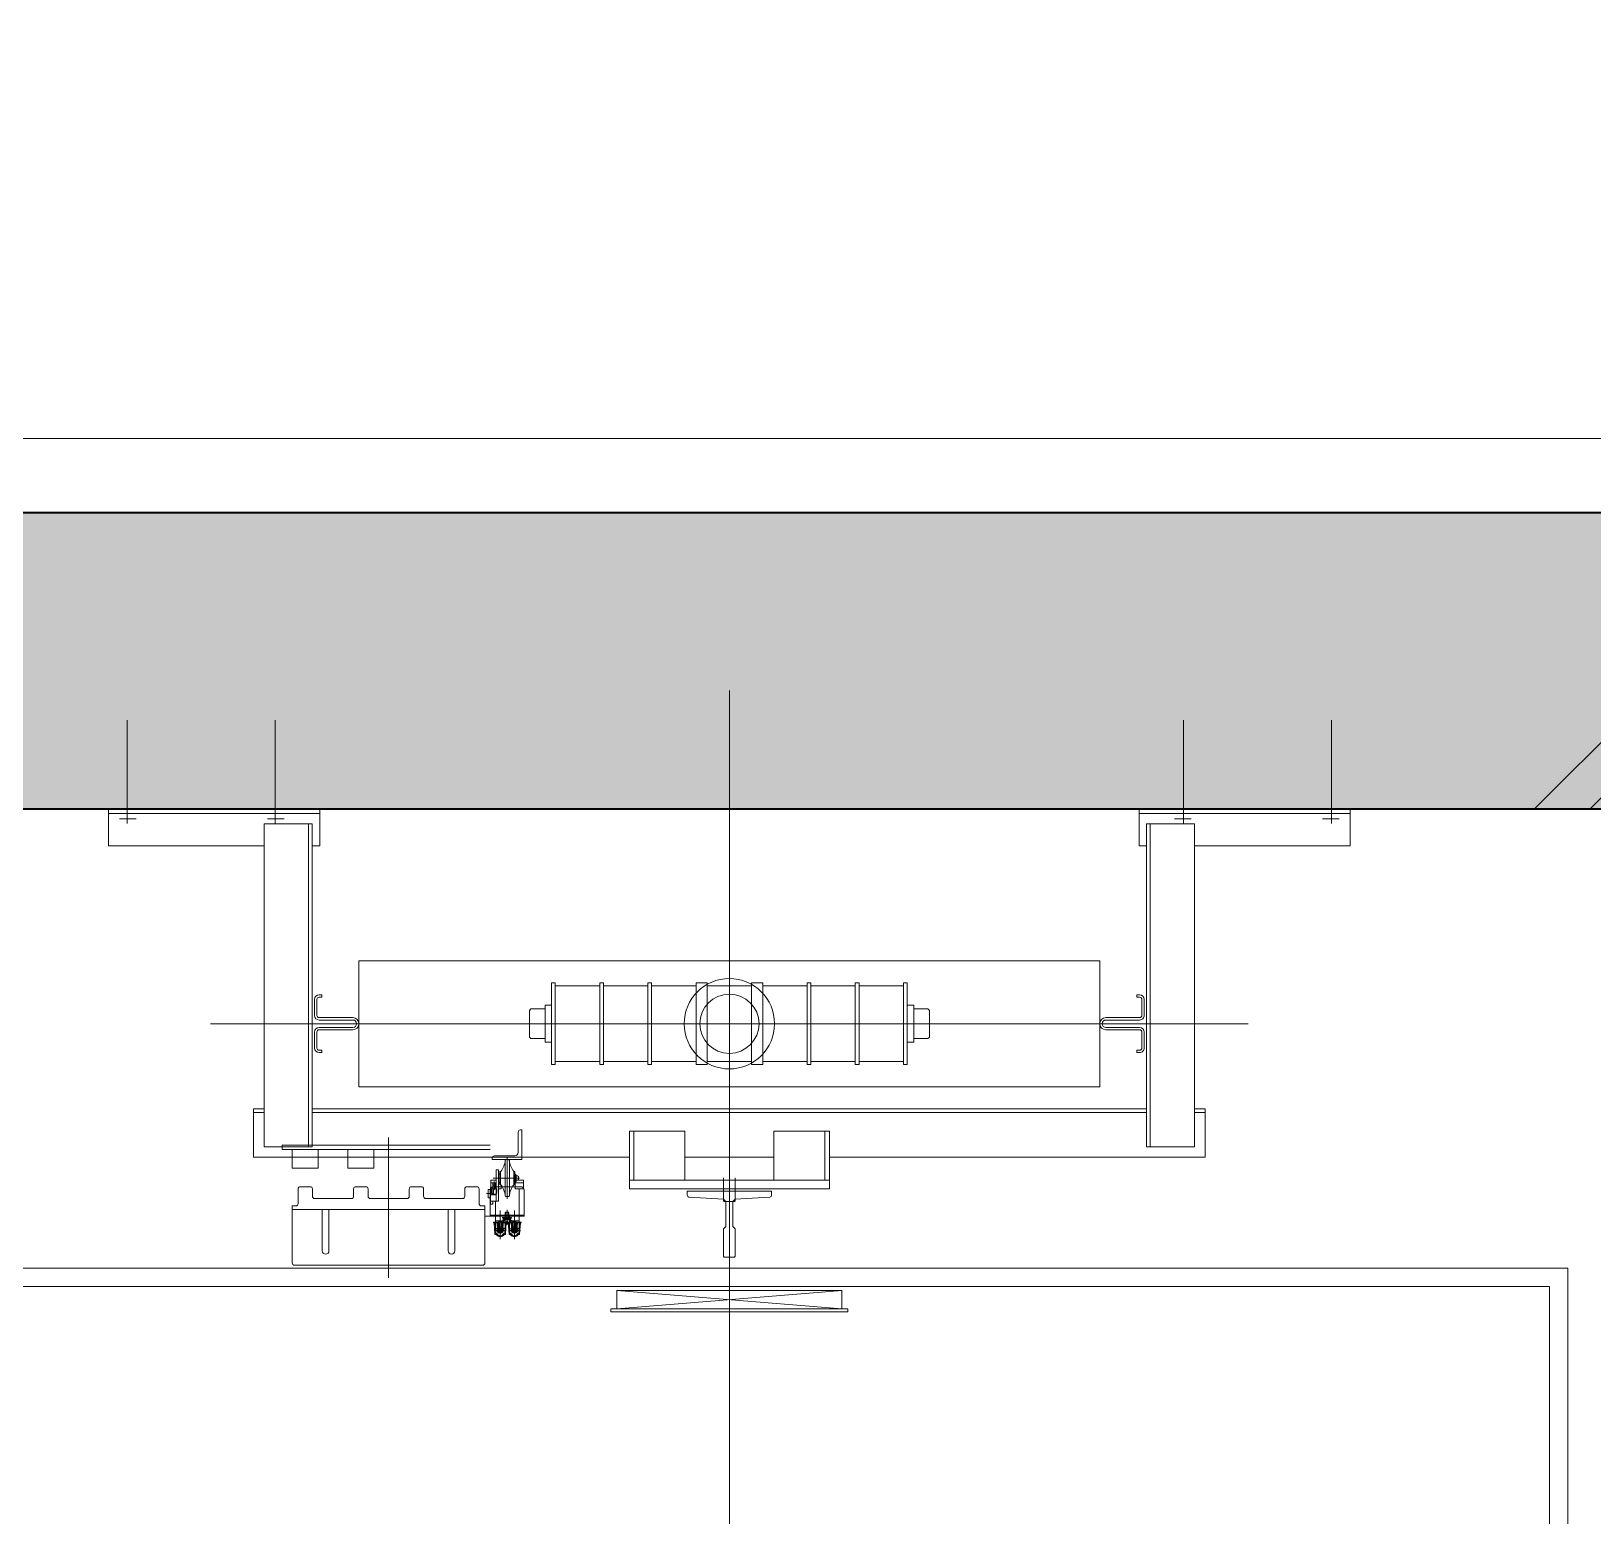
# Model space of a CAD drawing. Header units: millimetres. Extents: x 3546612 to 5615882, y 547008 to 3162891.
# Drawn here: x 5385098 to 5387206, y 2427913 to 2429918 of the extents above; entities that cross this region are included whole.
import ezdxf

# ---------------------------------------------------------------- set-up
doc = ezdxf.new("R2010")
doc.units = ezdxf.units.MM
for name, color, linetype, lineweight in [('XR-평면도$0$A-CNTL', 9, 'Continuous', 15), ('XR-평면도$0$A-CONC-LIN1', 9, 'Continuous', 40), ('XR-평면도$0$A-DWXM-ELEV', 9, 'Continuous', 18), ('XR-평면도$0$A-ELEV-LIN3', 9, 'Continuous', 18), ('XR-평면도$0$A-XXXX-HATC', 9, 'Continuous', 18)]:
    doc.layers.add(name, color=color, linetype=linetype, lineweight=lineweight)
doc.layers.add('XR-평면도$0$A-CONC-SOLD', color=9, linetype='Continuous')

# ---------------------------------------------------------------- blocks, each defined once
blk = doc.blocks.new('XR-평면도$0$중심선(210216)')
at = {"layer": 'XR-평면도$0$A-CNTL', "ltscale": 300}
blk.add_lwpolyline([(-10000, 90000), (186000, 90000)], dxfattribs=at)
blk = doc.blocks.new('XR-평면도$0$6본')
at = {"layer": 'XR-평면도$0$A-DWXM-ELEV'}
for p, q in [((-240, -55), (-240, 55)), ((-235, 55), (-240, 55)), ((-235, -55), (-235, 55)), ((-175, 51), (-235, 51)), ((-175, -55), (-175, 55)), ((-170, 55), (-175, 55)), ((-170, -55), (-170, 55)), ((-110, 51), (-170, 51)), ((-110, -55), (-110, 55)), ((-110, 55), (-105, 55)), ((-105, -55), (-105, 55)), ((-45, 51), (-105, 51)), ((-45, -55), (-45, 55)), ((-45, 55), (-30, 55)), ((-30, -55), (-30, 55)), ((30, 51), (-30, 51)), ((30, -55), (30, 55)), ((45, 55), (30, 55)), ((45, -55), (45, 55)), ((45, 51), (105, 51)), ((105, -55), (105, 55)), ((110, 55), (105, 55)), ((110, -55), (110, 55)), ((110, 51), (170, 51)), ((170, -55), (170, 55)), ((170, 55), (175, 55)), ((175, -55), (175, 55)), ((175, 51), (235, 51)), ((235, -55), (235, 55)), ((235, 55), (240, 55)), ((240, -55), (240, 55)), ((-248.8, -25), (-248.8, 25)), ((-240, 25), (-248.8, 25)), ((240, 25), (248.8, 25)), ((248.8, -25), (248.8, 25)), ((-270, 18), (-268, 20)), ((-270, -18), (-270, 18)), ((-268, 20), (-248.8, 20)), ((268, 20), (248.8, 20)), ((270, 18), (268, 20)), ((270, -18), (270, 18)), ((-268, -20), (-270, -18)), ((-268, -20), (-248.8, -20)), ((268, -20), (248.8, -20)), ((268, -20), (270, -18)), ((-240, -25), (-248.8, -25)), ((240, -25), (248.8, -25)), ((-235, -55), (-240, -55)), ((-175, -51), (-235, -51)), ((-170, -55), (-175, -55)), ((-110, -51), (-170, -51)), ((-110, -55), (-105, -55)), ((-45, -51), (-105, -51)), ((-45, -55), (-30, -55)), ((30, -51), (-30, -51)), ((45, -55), (30, -55)), ((45, -51), (105, -51)), ((110, -55), (105, -55)), ((110, -51), (170, -51)), ((170, -55), (175, -55)), ((175, -51), (235, -51)), ((235, -55), (240, -55))]:
    blk.add_line(p, q, dxfattribs=at)
blk = doc.blocks.new('XR-평면도$0$18K')
blk.add_lwpolyline([(-5.6, -57, -0.396891), (-8.1, -54.6), (-10.8, -8), (-14.1, -4.8), (-47.8, -4.8), (-51, -8), (-88, -8), (-89, -7), (-89, 7), (-88, 8), (-51, 8), (-47.8, 4.8), (-14.1, 4.8), (-10.8, 8), (-8.1, 54.6, -0.396891), (-5.6, 57), (0, 57), (0, -57)], format="xyb", close=True)
blk = doc.blocks.new('XR-평면도$0$5K')
for p, q in [((50, 39), (53.8, 39)), ((50, 35.8), (50, 39)), ((50, 35.8), (53.8, 35.8)), ((56.8, 11.2), (56.8, 32.8)), ((60, 11.2), (60, 32.8)), ((8.2, 8.2), (53.8, 8.2)), ((8.2, 5), (53.8, 5)), ((8.2, -5), (53.8, -5)), ((8.2, -8.2), (53.8, -8.2)), ((56.8, -32.8), (56.8, -11.2)), ((60, -32.8), (60, -11.2)), ((50, -35.8), (53.8, -35.8)), ((50, -39), (50, -35.8)), ((50, -39), (53.8, -39))]:
    blk.add_line(p, q)
for centre, radius, start, end in [((53.8, 32.8), 6.2, 0, 90), ((53.8, 32.8), 3, 0, 90), ((8.2, 0), 8.2, 90, 270), ((8.2, 0), 5, 90, 270), ((53.8, 11.2), 3, 270, 0), ((53.8, 11.2), 6.2, 270, 0), ((53.8, -11.2), 6.2, 0, 90), ((53.8, -11.2), 3, 0, 90), ((53.8, -32.8), 3, 270, 0), ((53.8, -32.8), 6.2, 270, 0)]:
    blk.add_arc(centre, radius, start, end)
blk = doc.blocks.new('XR-평면도$0$ELEV_21인승(1호기)')
at = {"layer": 'XR-평면도$0$A-CNTL'}
blk.add_line((3060, 1525), (-260, 1525), dxfattribs=at)
at = {"layer": 'XR-평면도$0$A-DWXM-ELEV'}
for p, q in [((580, 2657), (2280, 2657)), ((2280, 2657), (2280, 375)), ((605, 2632), (2255, 2632)), ((2255, 2632), (2255, 532)), ((2850, 2153), (2850, 2363)), ((2900, 2363), (2850, 2363)), ((2894, 2078), (2894, 2363)), ((2886.6, 2325.9), (2886.6, 2348.3)), ((3020, 2338), (2880.5, 2338)), ((2610, 824.6), (2610, 2225.4)), ((2430, 1660), (2430, 2167.3)), ((2495, 2167.3), (2430, 2167.3)), ((2880, 2153), (2443.7, 2153)), ((2443.7, 2088), (2443.7, 2153)), ((2490, 2167.3), (2490, 2153)), ((2490, 2153), (2490, 2167.3)), ((2495, 2167.3), (2495, 2153)), ((2495, 2153), (2495, 2167.3)), ((2880, 2088), (2880, 2153)), ((3020, 2138), (2880.5, 2138)), ((2886.6, 2125.9), (2886.6, 2148.3)), ((2880, 2093), (2443.7, 2093)), ((2880, 2088), (2443.7, 2088)), ((2490, 962), (2490, 2088)), ((2495, 962), (2495, 2088)), ((2850, 2078), (2850, 2088)), ((2900, 2078), (2850, 2078)), ((2525, 1025), (2525, 2025)), ((2695, 2025), (2525, 2025)), ((2695, 1025), (2695, 2025)), ((2221, 1365), (2221, 1685)), ((2221, 1365), (2221, 1685)), ((2221, 1685), (2225, 1685)), ((2225, 1365), (2225, 1685)), ((2225, 1365), (2225, 1685)), ((2225, 1677), (2250, 1373)), ((2225, 1373), (2250, 1677)), ((2225, 1677), (2250, 1677)), ((2250, 1373), (2250, 1677)), ((2387, 1660), (2387, 1390)), ((2465, 1660), (2387, 1660)), ((2399, 1660), (2399, 1390)), ((2465, 1654), (2399, 1654)), ((2465, 1660), (2465, 1585)), ((2465, 1585), (2399, 1585)), ((2430, 1465), (2430, 1585)), ((2370, 1532), (2371, 1533)), ((2370, 1518), (2370, 1532)), ((2370, 1518), (2371, 1517)), ((2371, 1533), (2402, 1533)), ((2371, 1517), (2402, 1517)), ((2465, 1465), (2399, 1465)), ((2465, 1465), (2465, 1390)), ((2465, 1396), (2399, 1396)), ((2225, 1373), (2250, 1373)), ((2465, 1390), (2387, 1390)), ((2430, 882.7), (2430, 1390)), ((2221, 1365), (2225, 1365)), ((2341, 1243.9), (2342.2, 1243.9)), ((2341, 1243.9), (2341, 1242.9)), ((2342.2, 1243.9), (2342.2, 1225.6)), ((2350, 1202), (2350, 1248)), ((2350, 1248), (2385, 1248)), ((2351.6, 1202), (2351.6, 1248)), ((2387.1, 1247), (2395.1, 1247)), ((2387.1, 1235.7), (2387.1, 1247)), ((2395.1, 1247), (2398.6, 1247)), ((2395.1, 1235.2), (2395.1, 1247)), ((2398.6, 1239.4), (2398.6, 1247)), ((2426.6, 1205), (2426.6, 1245)), ((2466.6, 1245), (2426.6, 1245)), ((2466.6, 1243), (2466.6, 1245)), ((2318.9, 1234.8), (2344.1, 1234.8)), ((2325.5, 1241.4), (2325.5, 1239.9)), ((2325.5, 1229.6), (2325.5, 1228.1)), ((2325.9, 1241.9), (2341, 1242.9)), ((2325.9, 1227.6), (2341, 1226.6)), ((2325.9, 1222.8), (2341, 1223.8)), ((2357.7, 1234.8), (2326.2, 1234.8)), ((2326.3, 1234.8), (2344.9, 1234.8)), ((2326.7, 1240.3), (2326.7, 1239.5)), ((2326.7, 1230), (2326.7, 1229.2)), ((2327.1, 1240.8), (2342.2, 1241.8)), ((2327.1, 1228.7), (2342.2, 1227.8)), ((2327.1, 1221.7), (2342.2, 1222.7)), ((2329.8, 1235.5, 1.1), (2327.2, 1235.5, 1.1)), ((2329.8, 1234, 1.1), (2327.2, 1234, 1.1)), ((2329.8, 1234, 1.1), (2329.8, 1235.5, 1.1)), ((2387.1, 1241.4), (2330.6, 1241.4)), ((2330.6, 1237.3), (2330.6, 1241.4)), ((2335.6, 1237.3), (2330.6, 1237.3)), ((2335.6, 1232.3), (2330.6, 1232.3)), ((2330.6, 1228.2), (2330.6, 1232.3)), ((2351.6, 1228.2), (2330.6, 1228.2)), ((2330.8, 1228.2), (2330.8, 1242.9)), ((2330.8, 1238.3), (2341, 1238.9)), ((2330.8, 1237.1), (2342.2, 1237.7)), ((2330.8, 1232.4), (2342.2, 1231.8)), ((2330.8, 1231.2), (2341, 1230.6)), ((2330.8, 1209.1), (2330.8, 1223.8)), ((2331.2, 1239.3, 1.1), (2331.6, 1238.9, 1.1)), ((2331.2, 1230.2, 1.1), (2331.6, 1230.6, 1.1)), ((2331.6, 1236.8, 1.1), (2331.6, 1238.9, 1.1)), ((2343, 1236.8, 0.3), (2331.6, 1236.8, 4.2)), ((2331.6, 1232.8, 1.1), (2331.6, 1236.8, 1.1)), ((2343.5, 1236.3), (2331.6, 1236.3, 1.1)), ((2343.5, 1233.2), (2331.6, 1233.2, 1.1)), ((2343, 1232.8, 0.3), (2331.6, 1232.8, 4.2)), ((2331.6, 1230.6, 1.1), (2331.6, 1232.8, 1.1)), ((2332.3, 1238.5, 1.1), (2331.7, 1234.8, 1.1)), ((2331.7, 1234.8, 1.1), (2332.4, 1234.8, 1.1)), ((2332.4, 1234.7, 1.1), (2331.8, 1231.1, 1.1)), ((2331.8, 1231.1, 1.1), (2331.8, 1232.8, 1.1)), ((2331.8, 1231.1, 1.1), (2332.5, 1231.1, 1.1)), ((2333, 1238.5, 1.1), (2332.3, 1238.5, 1.1)), ((2332.4, 1234.8, 1.1), (2333, 1238.5, 1.1)), ((2333.1, 1234.7, 1.1), (2332.4, 1234.7, 1.1)), ((2332.5, 1231.1, 1.1), (2333.1, 1234.7, 1.1)), ((2333, 1238.5, 1.1), (2333, 1236.8, 1.1)), ((2333.1, 1239.9), (2334, 1239.9)), ((2333.1, 1239.9), (2333.1, 1229.9)), ((2333.1, 1229.9), (2334, 1229.9)), ((2334, 1229.9), (2334, 1239.9)), ((2335.6, 1232.3), (2335.6, 1237.3)), ((2338.8, 1225), (2357.1, 1225, 1.4)), ((2343.2, 1226, 1.4), (2340, 1226, 1.4)), ((2343.2, 1224.1, 1.4), (2340, 1224.1, 1.4)), ((2341, 1240), (2342.2, 1240)), ((2341, 1240), (2341, 1238.9)), ((2341, 1230.6), (2341, 1229.5)), ((2341, 1229.5), (2342.2, 1229.5)), ((2341, 1226.6), (2341, 1225.6)), ((2341, 1225.6), (2342.2, 1225.6)), ((2341, 1224.8), (2342.2, 1224.8)), ((2341, 1224.8), (2341, 1223.8)), ((2342.2, 1224.8), (2342.2, 1206.5)), ((2343.5, 1236.3), (2343, 1236.8)), ((2343.5, 1233.2), (2343, 1232.8)), ((2343.2, 1226, 1.4), (2343.2, 1224.1, 1.4)), ((2343.5, 1236.3), (2343.5, 1233.2)), ((2343.8, 1228.2), (2343.8, 1241.4)), ((2344.9, 1230.7, 1.4), (2345.4, 1230.2, 1.4)), ((2345.4, 1230.2, 1.4), (2345.4, 1227.5, 1.4)), ((2345.4, 1227.5, 1.4), (2345.4, 1222.5, 1.4)), ((2346, 1227.5, 5.1), (2345.4, 1227.5, 5.3)), ((2346.1, 1226.9, 1.4), (2345.4, 1226.9, 1.4)), ((2345.9, 1223.1, 1.4), (2345.4, 1223.1, 1.4)), ((2346.4, 1220.3), (2345.6, 1225)), ((2345.6, 1225), (2346.5, 1225)), ((2346.4, 1225.1), (2345.7, 1229.6)), ((2345.7, 1229.6), (2345.7, 1227.5)), ((2345.7, 1229.6), (2346.6, 1229.6)), ((2358.6, 1225), (2346.1, 1225)), ((2347.3, 1225.1), (2346.4, 1225.1)), ((2346.5, 1225), (2347.3, 1220.3)), ((2346.6, 1229.6), (2347.3, 1225.1)), ((2347.3, 1223.1, 1.4), (2346.8, 1223.1, 1.4)), ((2347.3, 1227.5, 4.7), (2346.9, 1227.5, 4.8)), ((2347.3, 1226.9, 1.4), (2347, 1226.9, 1.4)), ((2347.1, 1225), (2358.7, 1225)), ((2347.3, 1218.6), (2347.3, 1231.1)), ((2347.3, 1231.1), (2348.4, 1231.1)), ((2348.4, 1231.1), (2348.4, 1218.6)), ((2354.7, 1227.5, 1.7), (2348.4, 1227.5, 4.3)), ((2355.4, 1226.9, 1.4), (2348.4, 1226.9, 1.4)), ((2355.4, 1223.1, 1.4), (2348.4, 1223.1, 1.4)), ((2351.6, 1209.1), (2351.6, 1241.4)), ((2355.4, 1226.9, 1.4), (2354.7, 1227.5, 1.4)), ((2355.4, 1223.1, 1.4), (2354.7, 1222.5, 1.4)), ((2355.4, 1223.1, 1.4), (2355.4, 1226.9, 1.4)), ((2373.5, 1225.2), (2430.2, 1225.2)), ((2376.6, 1223.5), (2376.6, 1227)), ((2377.6, 1228), (2425.6, 1228)), ((2387.1, 1235.7), (2395.1, 1235.7)), ((2390, 1243), (2390, 1207)), ((2410.6, 1235.2), (2392.6, 1235.2)), ((2392.6, 1233.9), (2392.6, 1235.2)), ((2410.6, 1234.2), (2392.6, 1234.2)), ((2396.1, 1235.2), (2396.1, 1236.2)), ((2407.1, 1236.2), (2396.1, 1236.2)), ((2406.1, 1237.2), (2397.1, 1237.2)), ((2397.1, 1236.7), (2397.1, 1237.2)), ((2406.1, 1236.7), (2397.1, 1236.7)), ((2399.6, 1240.2), (2398.6, 1239.2)), ((2398.6, 1237.2), (2398.6, 1239.2)), ((2398.6, 1236.2), (2398.6, 1236.7)), ((2403.6, 1240.2), (2399.6, 1240.2)), ((2401.6, 1206.1), (2401.6, 1241.9)), ((2404.6, 1239.2), (2403.6, 1240.2)), ((2404.6, 1237.2), (2404.6, 1239.2)), ((2404.6, 1236.2), (2404.6, 1236.7)), ((2406.1, 1236.7), (2406.1, 1237.2)), ((2407.1, 1235.2), (2407.1, 1236.2)), ((2410.6, 1233.9), (2410.6, 1235.2)), ((2426.6, 1223.5), (2426.6, 1227)), ((2431.6, 1208), (2431.6, 1235.5)), ((2436.1, 1240), (2463.6, 1240)), ((2318.9, 1215.7), (2344.1, 1215.7)), ((2325.5, 1222.3), (2325.5, 1220.8)), ((2325.5, 1210.5), (2325.5, 1209)), ((2325.9, 1208.5), (2341, 1207.5)), ((2326.3, 1215.7), (2344.9, 1215.7)), ((2357.7, 1215.7), (2326.4, 1215.7)), ((2326.7, 1221.2), (2326.7, 1220.4)), ((2326.7, 1210.9), (2326.7, 1210.1)), ((2327.1, 1209.6), (2342.2, 1208.7)), ((2329.8, 1216.4, 1.1), (2327.2, 1216.4, 1.1)), ((2329.8, 1214.9, 1.1), (2327.2, 1214.9, 1.1)), ((2329.8, 1214.9, 1.1), (2329.8, 1216.4, 1.1)), ((2330.6, 1218.2), (2330.6, 1222.3)), ((2351.6, 1222.3), (2330.6, 1222.3)), ((2335.6, 1218.2), (2330.6, 1218.2)), ((2330.6, 1209.1), (2330.6, 1213.2)), ((2335.6, 1213.2), (2330.6, 1213.2)), ((2370.6, 1209.1), (2330.6, 1209.1)), ((2330.8, 1219.2), (2341, 1219.8)), ((2330.8, 1218), (2342.2, 1218.6)), ((2330.8, 1213.3), (2342.2, 1212.7)), ((2330.8, 1212.1), (2341, 1211.5)), ((2331.2, 1220.2, 1.1), (2331.6, 1219.8, 1.1)), ((2331.2, 1211.1, 1.1), (2331.6, 1211.5, 1.1)), ((2331.6, 1217.7, 1.1), (2331.6, 1219.8, 1.1)), ((2343, 1217.7, 0.3), (2331.6, 1217.7, 4.2)), ((2331.6, 1213.7, 1.1), (2331.6, 1217.7, 1.1)), ((2343.5, 1217.2), (2331.6, 1217.2, 1.1)), ((2343.5, 1214.1), (2331.6, 1214.1, 1.1)), ((2343, 1213.7, 0.3), (2331.6, 1213.7, 4.2)), ((2331.6, 1211.5, 1.1), (2331.6, 1213.7, 1.1)), ((2332.3, 1219.4, 1.1), (2331.7, 1215.7, 1.1)), ((2331.7, 1215.7, 1.1), (2332.4, 1215.7, 1.1)), ((2332.4, 1215.6, 1.1), (2331.8, 1212, 1.1)), ((2331.8, 1212, 1.1), (2331.8, 1213.7, 1.1)), ((2331.8, 1212, 1.1), (2332.5, 1212, 1.1)), ((2333, 1219.4, 1.1), (2332.3, 1219.4, 1.1)), ((2332.4, 1215.7, 1.1), (2333, 1219.4, 1.1)), ((2333.1, 1215.6, 1.1), (2332.4, 1215.6, 1.1)), ((2332.5, 1212, 1.1), (2333.1, 1215.6, 1.1)), ((2333, 1219.4, 1.1), (2333, 1217.7, 1.1)), ((2333.1, 1220.8), (2334, 1220.8)), ((2333.1, 1220.8), (2333.1, 1210.8)), ((2333.1, 1210.8), (2334, 1210.8)), ((2334, 1210.8), (2334, 1220.8)), ((2335.6, 1213.2), (2335.6, 1218.2)), ((2341, 1220.9), (2342.2, 1220.9)), ((2341, 1220.9), (2341, 1219.8)), ((2341, 1211.5), (2341, 1210.4)), ((2341, 1210.4), (2342.2, 1210.4)), ((2341, 1207.5), (2341, 1206.5)), ((2341, 1206.5), (2342.2, 1206.5)), ((2343.5, 1217.2), (2343, 1217.7)), ((2343.5, 1214.1), (2343, 1213.7)), ((2343.5, 1217.2), (2343.5, 1214.1)), ((2343.8, 1209.1), (2343.8, 1222.3)), ((2344.9, 1219.3, 1.4), (2345.4, 1219.8, 1.4)), ((2345.4, 1222.5, 1.4), (2345.4, 1219.8, 1.4)), ((2346, 1222.5, 5.1), (2345.4, 1222.5, 5.3)), ((2347.3, 1220.3), (2346.4, 1220.3)), ((2347.3, 1222.5, 4.7), (2346.9, 1222.5, 4.8)), ((2347.3, 1220.3), (2347.3, 1222.5)), ((2347.3, 1218.6), (2348.4, 1218.6)), ((2354.7, 1222.5, 1.7), (2348.4, 1222.5, 4.3)), ((2350, 1202), (2385, 1202)), ((2350, 1202, -1.2), (2350, 1195)), ((2366.6, 1202.5), (2366.6, 1205.7)), ((2366.6, 1205.7), (2370.6, 1205.7)), ((2366.6, 1202.5), (2389, 1202.5)), ((2412.6, 1213.2), (2370.6, 1213.2)), ((2370.6, 1202.5), (2370.6, 1213.2)), ((2412.6, 1210), (2370.6, 1210)), ((2375.1, 1199.5), (2375.1, 1202.5)), ((2377.6, 1222.5), (2425.6, 1222.5)), ((2379.1, 1202.5), (2379.1, 1210)), ((2379.1, 1206.7), (2387.1, 1206.7)), ((2379.1, 1205.7), (2387.1, 1205.7)), ((2380.1, 1210.1), (2380.1, 1204.8)), ((2380.6, 1197.2), (2380.6, 1205)), ((2387.1, 1211.1), (2381.1, 1211.1)), ((2387.1, 1203.8), (2381.1, 1203.8)), ((2385.4, 1207.4), (2396.8, 1207.4)), ((2385.8, 1207.4), (2393.4, 1207.4)), ((2386.1, 1199.5), (2386.1, 1202.5)), ((2387.1, 1217.1), (2391.8, 1217.1)), ((2387.1, 1213.2), (2387.1, 1217.1)), ((2387.1, 1211.1), (2387.1, 1203.8)), ((2387.1, 1202.9), (2387.1, 1210)), ((2387.1, 1208.9), (2395.1, 1208.9)), ((2387.1, 1208.9), (2392.1, 1208.9)), ((2387.1, 1205.9), (2395.1, 1205.9)), ((2387.1, 1205.9), (2392.1, 1205.9)), ((2387.1, 1202.9), (2395.1, 1202.9)), ((2389, 1202.5), (2389, 1202.9)), ((2392.1, 1208.9), (2392.1, 1205.9)), ((2392.6, 1215.2), (2392.6, 1216.5)), ((2410.6, 1216.2), (2392.6, 1216.2)), ((2410.6, 1215.2), (2392.6, 1215.2)), ((2395.1, 1213.2), (2395.1, 1215.2)), ((2395.1, 1202.9), (2395.1, 1210)), ((2395.1, 1202.9), (2398.6, 1202.9)), ((2396.1, 1213.2), (2396.1, 1215.2)), ((2407.1, 1213.2), (2396.1, 1213.2)), ((2398.6, 1202.9), (2398.6, 1210)), ((2407.1, 1213.2), (2407.1, 1215.2)), ((2410.6, 1215.2), (2410.6, 1216.5)), ((2412.6, 1213.2), (2412.6, 1210)), ((2426.6, 1205), (2428.6, 1205)), ((2440, 921.5), (2440, 1202.2)), ((2446, 921.5), (2446, 1202.2)), ((2284, 938), (2284, 1192)), ((2364, 1195), (2287, 1195)), ((2359, 935), (2359, 1195)), ((2364, 1190.2), (2364, 1195)), ((2387, 1187.2), (2367, 1187.2)), ((2375.1, 1199.5), (2386.1, 1199.5)), ((2390, 1170.8), (2390, 1184.2)), ((2374, 1115.2), (2374, 1164.8)), ((2387, 1167.8), (2377, 1167.8)), ((2303.5, 1154.5), (2359, 1154.5)), ((2303.5, 1145.5), (2359, 1145.5)), ((2387, 1112.2), (2377, 1112.2)), ((2390, 1095.8), (2390, 1109.2)), ((2374, 1040.2), (2374, 1089.8)), ((2387, 1092.8), (2377, 1092.8)), ((2266.7, 1065), (2456.5, 1065)), ((2387, 1037.2), (2377, 1037.2)), ((2390, 1020.8), (2390, 1034.2)), ((2415, 1010), (2415, 1045)), ((2415, 1045), (2440, 1045)), ((2440, 1010), (2440, 1045)), ((2374, 965.2), (2374, 1014.8)), ((2387, 1017.8), (2377, 1017.8)), ((2695, 1025), (2525, 1025)), ((2415, 1010), (2440, 1010)), ((2303.5, 984.5), (2359, 984.5)), ((2303.5, 975.5), (2359, 975.5)), ((2415, 935), (2415, 970)), ((2415, 970), (2440, 970)), ((2440, 935), (2440, 970)), ((2900, 972), (2850, 972)), ((2850, 972), (2850, 962)), ((2894, 972), (2894, 687)), ((2387, 962.2), (2377, 962.2)), ((2387, 962.2), (2377, 962.2)), ((2390, 945.8), (2390, 959.2)), ((2880, 962), (2443.7, 962)), ((2443.7, 962), (2443.7, 897)), ((2880, 957), (2443.7, 957)), ((2880, 962), (2880, 897)), ((2364, 935), (2287, 935)), ((2364, 939.8), (2364, 935)), ((2387, 942.8), (2367, 942.8)), ((2387, 942.8), (2377, 942.8)), ((2415, 935), (2440, 935)), ((2446, 921.5), (2440, 921.5)), ((3020, 912), (2880.5, 912)), ((2886.6, 924.1), (2886.6, 901.7)), ((2880, 897), (2443.7, 897)), ((2490, 882.7), (2490, 897)), ((2490, 897), (2490, 882.7)), ((2495, 882.7), (2495, 897)), ((2495, 897), (2495, 882.7)), ((2850, 897), (2850, 687)), ((2495, 882.7), (2430, 882.7)), ((2886.6, 724.1), (2886.6, 701.7)), ((3020, 712), (2880.5, 712)), ((2900, 687), (2850, 687))]:
    blk.add_line(p, q, dxfattribs=at)
for radius in [61, 40]:
    blk.add_circle((2610, 1525), radius, dxfattribs=at)
for centre, radius, start, end in [((2385, 1243), 5, 0, 90), ((2328.4, 1234.8), 5.96, 119.7974, 240.2026), ((2328.4, 1234.8), 4.76, 115.4695, 244.5305), ((2326, 1241.4), 0.5, 93.0857, 180), ((2326, 1228.1), 0.5, 180, 266.9143), ((2326, 1222.3), 0.5, 93.0857, 180), ((2326.2, 1239.5), 0.5, 295.4695, 0), ((2326.2, 1230), 0.5, 0, 64.5305), ((2327.2, 1240.3), 0.5, 93.6982, 180), ((2327.2, 1229.2), 0.5, 180, 266.3018), ((2331.8, 1234.8, 1.1), 4.61, 97.8828, 170.5269), ((2330.8, 1234.8), 3.56, 90, 270), ((2331.8, 1234.8, 1.1), 4.61, 189.4731, 262.1172), ((2330.8, 1234.8), 2.36, 90, 270), ((2345.6, 1225, 1.4), 5.77, 97.8828, 170.5269), ((2345.6, 1225, 1.4), 5.77, 189.4731, 262.1172), ((2377.6, 1227), 1, 90, 180), ((2377.6, 1223.5), 1, 180, 270), ((2373.9, 1259.2), 31.5, 276.7434, 306.4626), ((2429.3, 1259.2), 31.5, 233.5374, 263.2566), ((2425.6, 1227), 1, 0, 90), ((2425.6, 1223.5), 1, 270, 0), ((2436.1, 1235.5), 4.5, 90, 180), ((2463.6, 1243), 3, 270, 0), ((2328.4, 1215.7), 5.96, 119.7974, 240.2026), ((2328.4, 1215.7), 4.76, 115.4695, 244.5305), ((2326, 1209), 0.5, 180, 266.9143), ((2326.2, 1220.4), 0.5, 295.4695, 0), ((2326.2, 1210.9), 0.5, 0, 64.5305), ((2327.2, 1221.2), 0.5, 93.6982, 180), ((2327.2, 1210.1), 0.5, 180, 266.3018), ((2331.8, 1215.7, 1.1), 4.61, 97.8828, 170.5269), ((2330.8, 1215.7), 3.56, 90, 270), ((2331.8, 1215.7, 1.1), 4.61, 189.4731, 262.1172), ((2330.8, 1215.7), 2.36, 90, 270), ((2373.9, 1191.2), 31.5, 53.5374, 83.2566), ((2381.1, 1210.1), 1, 90, 180), ((2381.1, 1204.8), 1, 180, 270), ((2385, 1207), 5, 270, 0), ((2429.3, 1191.2), 31.5, 96.7434, 126.4626), ((2428.6, 1208), 3, 270, 0), ((2287, 1192), 3, 90, 180), ((2367, 1190.2), 3, 180, 270), ((2387, 1184.2), 3, 0, 90), ((2377, 1164.8), 3, 90, 180), ((2387, 1170.8), 3, 270, 0), ((2303.5, 1150), 4.5, 90, 270), ((2377, 1115.2), 3, 180, 270), ((2387, 1109.2), 3, 0, 90), ((2377, 1089.8), 3, 90, 180), ((2387, 1095.8), 3, 270, 0), ((2377, 1040.2), 3, 180, 270), ((2387, 1034.2), 3, 0, 90), ((2377, 1014.8), 3, 90, 180), ((2387, 1020.8), 3, 270, 0), ((2303.5, 980), 4.5, 90, 270), ((2377, 965.2), 3, 180, 270), ((2387, 959.2), 3, 0, 90), ((2287, 938), 3, 180, 270), ((2367, 939.8), 3, 90, 180), ((2387, 945.8), 3, 270, 0)]:
    blk.add_arc(centre, radius, start, end, dxfattribs=at)
at = {"layer": 'XR-평면도$0$A-DWXM-ELEV', "xscale": -1, "rotation": 269.9999999999978}
for name, p in [('XR-평면도$0$5K', (2610, 2025)), ('XR-평면도$0$6본', (2610, 1525))]:
    blk.add_blockref(name, p, dxfattribs=at)
at = {"layer": 'XR-평면도$0$A-DWXM-ELEV'}
blk.add_blockref('XR-평면도$0$18K', (2384, 1525), dxfattribs=at)
at = {"layer": 'XR-평면도$0$A-DWXM-ELEV', "rotation": 269.9999999999978}
blk.add_blockref('XR-평면도$0$5K', (2610, 1025), dxfattribs=at)
blk = doc.blocks.new('XR-평면도$0$CORE_02_05_B2 3F에서8F (230330)')
at = {"layer": 'XR-평면도$0$A-CONC-SOLD'}
h = blk.add_hatch(dxfattribs=at)
h.set_pattern_fill('CONC', color=256, scale=100)
h.set_pattern_definition([(45, (-237243, -745220.6), (-2121.32, 2121.32), []), (45, (-237243, -745145.6), (-2121.32, 2121.32), []), (45, (-237243, -745070.6), (-2121.32, 2121.32), [])])
h.paths.add_polyline_path([(9500, 12000), (9500, 11800), (9900, 11800), (9900, 12400), (5800, 12400), (5800, 12000)], flags=17)
h.paths.add_polyline_path([(2250, 3450), (2250, 6825), (1900, 6825), (1900, 6575), (2000, 6575), (2000, 3450), (400, 3450), (400, 6575), (1285, 6575), (1285, 6825), (400, 6825), (400, 8250), (775, 8250), (775, 8500), (400, 8500), (400, 12000), (1900, 12000), (1900, 8500), (1375, 8500), (1375, 8250), (4250, 8250), (4250, 9200), (4000, 9200), (4000, 8500), (2150, 8500), (2150, 12000), (4000, 12000), (4000, 9800), (4250, 9800), (4250, 12000), (4700, 12000), (4700, 12400), (0, 12400), (0, 0), (9900, 0), (9900, 10685), (9500, 10685), (9500, 10000), (6250, 10000), (6250, 9600), (6500, 9600), (6500, 9750), (9500, 9750), (9500, 7250), (7700, 7250), (7700, 7000), (9500, 7000), (9500, 400), (6500, 400), (6500, 7000), (6600, 7000), (6600, 7250), (6500, 7250), (6500, 8500), (6250, 8500), (6250, 3450), (5800, 3450), (5800, 3200), (6250, 3200), (6250, 400), (3500, 400), (3500, 1400), (3250, 1400), (3250, 400), (400, 400), (400, 3200), (3250, 3200), (3250, 2700), (3500, 2700), (3500, 3200), (4700, 3200), (4700, 3450)])
at = {"layer": 'XR-평면도$0$A-XXXX-HATC'}
h = blk.add_hatch(color=253, dxfattribs=at)
h.dxf.hatch_style = 1
h.paths.add_polyline_path([(0, 12400), (0, 0), (9900, 0), (9900, 10685), (9500, 10685), (9500, 10000), (6250, 10000), (6250, 9615), (6500, 9615), (6500, 9750), (9500, 9750), (9500, 7250), (7715, 7250), (7715, 7000), (9500, 7000), (9500, 400), (6500, 400), (6500, 7000), (6585, 7000), (6585, 7250), (6500, 7250), (6500, 8485), (6250, 8485), (6250, 3450), (5815, 3450), (5815, 3200), (6250, 3200), (6250, 400), (3500, 400), (3500, 1200), (3250, 1200), (3250, 400), (400, 400), (400, 3200), (3250, 3200), (3250, 2500), (3500, 2500), (3500, 3200), (4685, 3200), (4685, 3450), (400, 3450), (400, 6575), (1285, 6575), (1285, 6825), (400, 6825), (400, 8250), (760, 8250), (760, 8500), (400, 8500), (400, 12000), (1900, 12000), (1900, 8500), (1390, 8500), (1390, 8250), (4250, 8250), (4250, 9185), (4000, 9185), (4000, 8500), (2150, 8500), (2150, 12000), (4000, 12000), (4000, 9815), (4250, 9815), (4250, 12000), (4685, 12000), (4685, 12400)])
h.paths.add_polyline_path([(5815, 12400), (5815, 12000), (9500, 12000), (9500, 11815), (9900, 11815), (9900, 12400)])
h.paths.add_polyline_path([(2250, 3450), (2250, 6825), (1915, 6825), (1915, 6575), (2000, 6575), (2000, 3450)])
at = {"layer": 'XR-평면도$0$A-CONC-LIN1'}
for points in [[(9900, 10685), (9900, 0), (0, 0), (0, 12400), (4685, 12400)], [(3250, 400), (400, 400), (400, 3200)]]:
    blk.add_lwpolyline(points, dxfattribs=at)
at = {"xscale": -1, "rotation": 89.99999999999993}
blk.add_blockref('XR-평면도$0$ELEV_21인승(1호기)', (3510, 3300), dxfattribs=at)

msp = doc.modelspace()

# ---------------------------------------------------------------- linework, layer by layer
at = {"layer": 'XR-평면도$0$A-ELEV-LIN3'}
for points in [[(5458075, 2428767.6), (5458075, 2430267.6), (5456475, 2430267.6), (5456475, 2429367.6), (5444225, 2429367.6), (5444225, 2429967.6), (5442925, 2429967.6), (5442925, 2428267.6), (5444025, 2428267.6), (5444025, 2416967.6), (5388125, 2416967.6), (5388125, 2428267.6), (5389225, 2428267.6), (5389225, 2429967.6), (5387925, 2429967.6), (5387925, 2429367.6), (5378225, 2429367.6), (5378225, 2429967.6), (5376925, 2429967.6), (5376925, 2428267.6), (5378025, 2428267.6), (5378025, 2416967.6), (5337575, 2416967.6)], [(5458075, 2428767.6), (5458075, 2430267.6), (5456475, 2430267.6), (5456475, 2429367.6), (5444225, 2429367.6), (5444225, 2429967.6), (5442925, 2429967.6), (5442925, 2428267.6), (5444025, 2428267.6), (5444025, 2416967.6), (5388125, 2416967.6), (5388125, 2428267.6), (5389225, 2428267.6), (5389225, 2429967.6), (5387925, 2429967.6), (5387925, 2429367.6), (5378225, 2429367.6), (5378225, 2429967.6), (5376925, 2429967.6), (5376925, 2428267.6), (5378025, 2428267.6), (5378025, 2416967.6), (5337575, 2416967.6)], [(5458075, 2428767.6), (5458075, 2430267.6), (5456475, 2430267.6), (5456475, 2429367.6), (5444225, 2429367.6), (5444225, 2429967.6), (5442925, 2429967.6), (5442925, 2428267.6), (5444025, 2428267.6), (5444025, 2416967.6), (5388125, 2416967.6), (5388125, 2428267.6), (5389225, 2428267.6), (5389225, 2429967.6), (5387925, 2429967.6), (5387925, 2429367.6), (5378225, 2429367.6), (5378225, 2429967.6), (5376925, 2429967.6), (5376925, 2428267.6), (5378025, 2428267.6), (5378025, 2416967.6), (5337575, 2416967.6)], [(5457975, 2428767.6), (5457975, 2430167.6), (5456575, 2430167.6), (5456575, 2429267.6), (5444125, 2429267.6), (5444125, 2429867.6), (5443025, 2429867.6), (5443025, 2428367.6), (5444125, 2428367.6), (5444125, 2416867.6), (5388025, 2416867.6), (5388025, 2428367.6), (5389125, 2428367.6), (5389125, 2429867.6), (5388025, 2429867.6), (5388025, 2429267.6), (5378125, 2429267.6)], [(5457975, 2428767.6), (5457975, 2430167.6), (5456575, 2430167.6), (5456575, 2429267.6), (5444125, 2429267.6), (5444125, 2429867.6), (5443025, 2429867.6), (5443025, 2428367.6), (5444125, 2428367.6), (5444125, 2416867.6), (5388025, 2416867.6), (5388025, 2428367.6), (5389125, 2428367.6), (5389125, 2429867.6), (5388025, 2429867.6), (5388025, 2429267.6), (5378125, 2429267.6)], [(5457975, 2428767.6), (5457975, 2430167.6), (5456575, 2430167.6), (5456575, 2429267.6), (5444125, 2429267.6), (5444125, 2429867.6), (5443025, 2429867.6), (5443025, 2428367.6), (5444125, 2428367.6), (5444125, 2416867.6), (5388025, 2416867.6), (5388025, 2428367.6), (5389125, 2428367.6), (5389125, 2429867.6), (5388025, 2429867.6), (5388025, 2429267.6), (5378125, 2429267.6)]]:
    msp.add_lwpolyline(points, dxfattribs=at)

# ---------------------------------------------------------------- block references
at = {"rotation": 180}
msp.add_blockref('XR-평면도$0$CORE_02_05_B2 3F에서8F (230330)', (5388025, 2429267.6), dxfattribs=at)
msp.add_blockref('XR-평면도$0$CORE_02_05_B2 3F에서8F (230330)', (5388025, 2429267.6), dxfattribs=at)
msp.add_blockref('XR-평면도$0$CORE_02_05_B2 3F에서8F (230330)', (5388025, 2429267.6), dxfattribs=at)
at = {"layer": 'XR-평면도$0$A-CNTL'}
msp.add_blockref('XR-평면도$0$중심선(210216)', (5322575, 2339367.6), dxfattribs=at)

doc.saveas('drawing.dxf')
